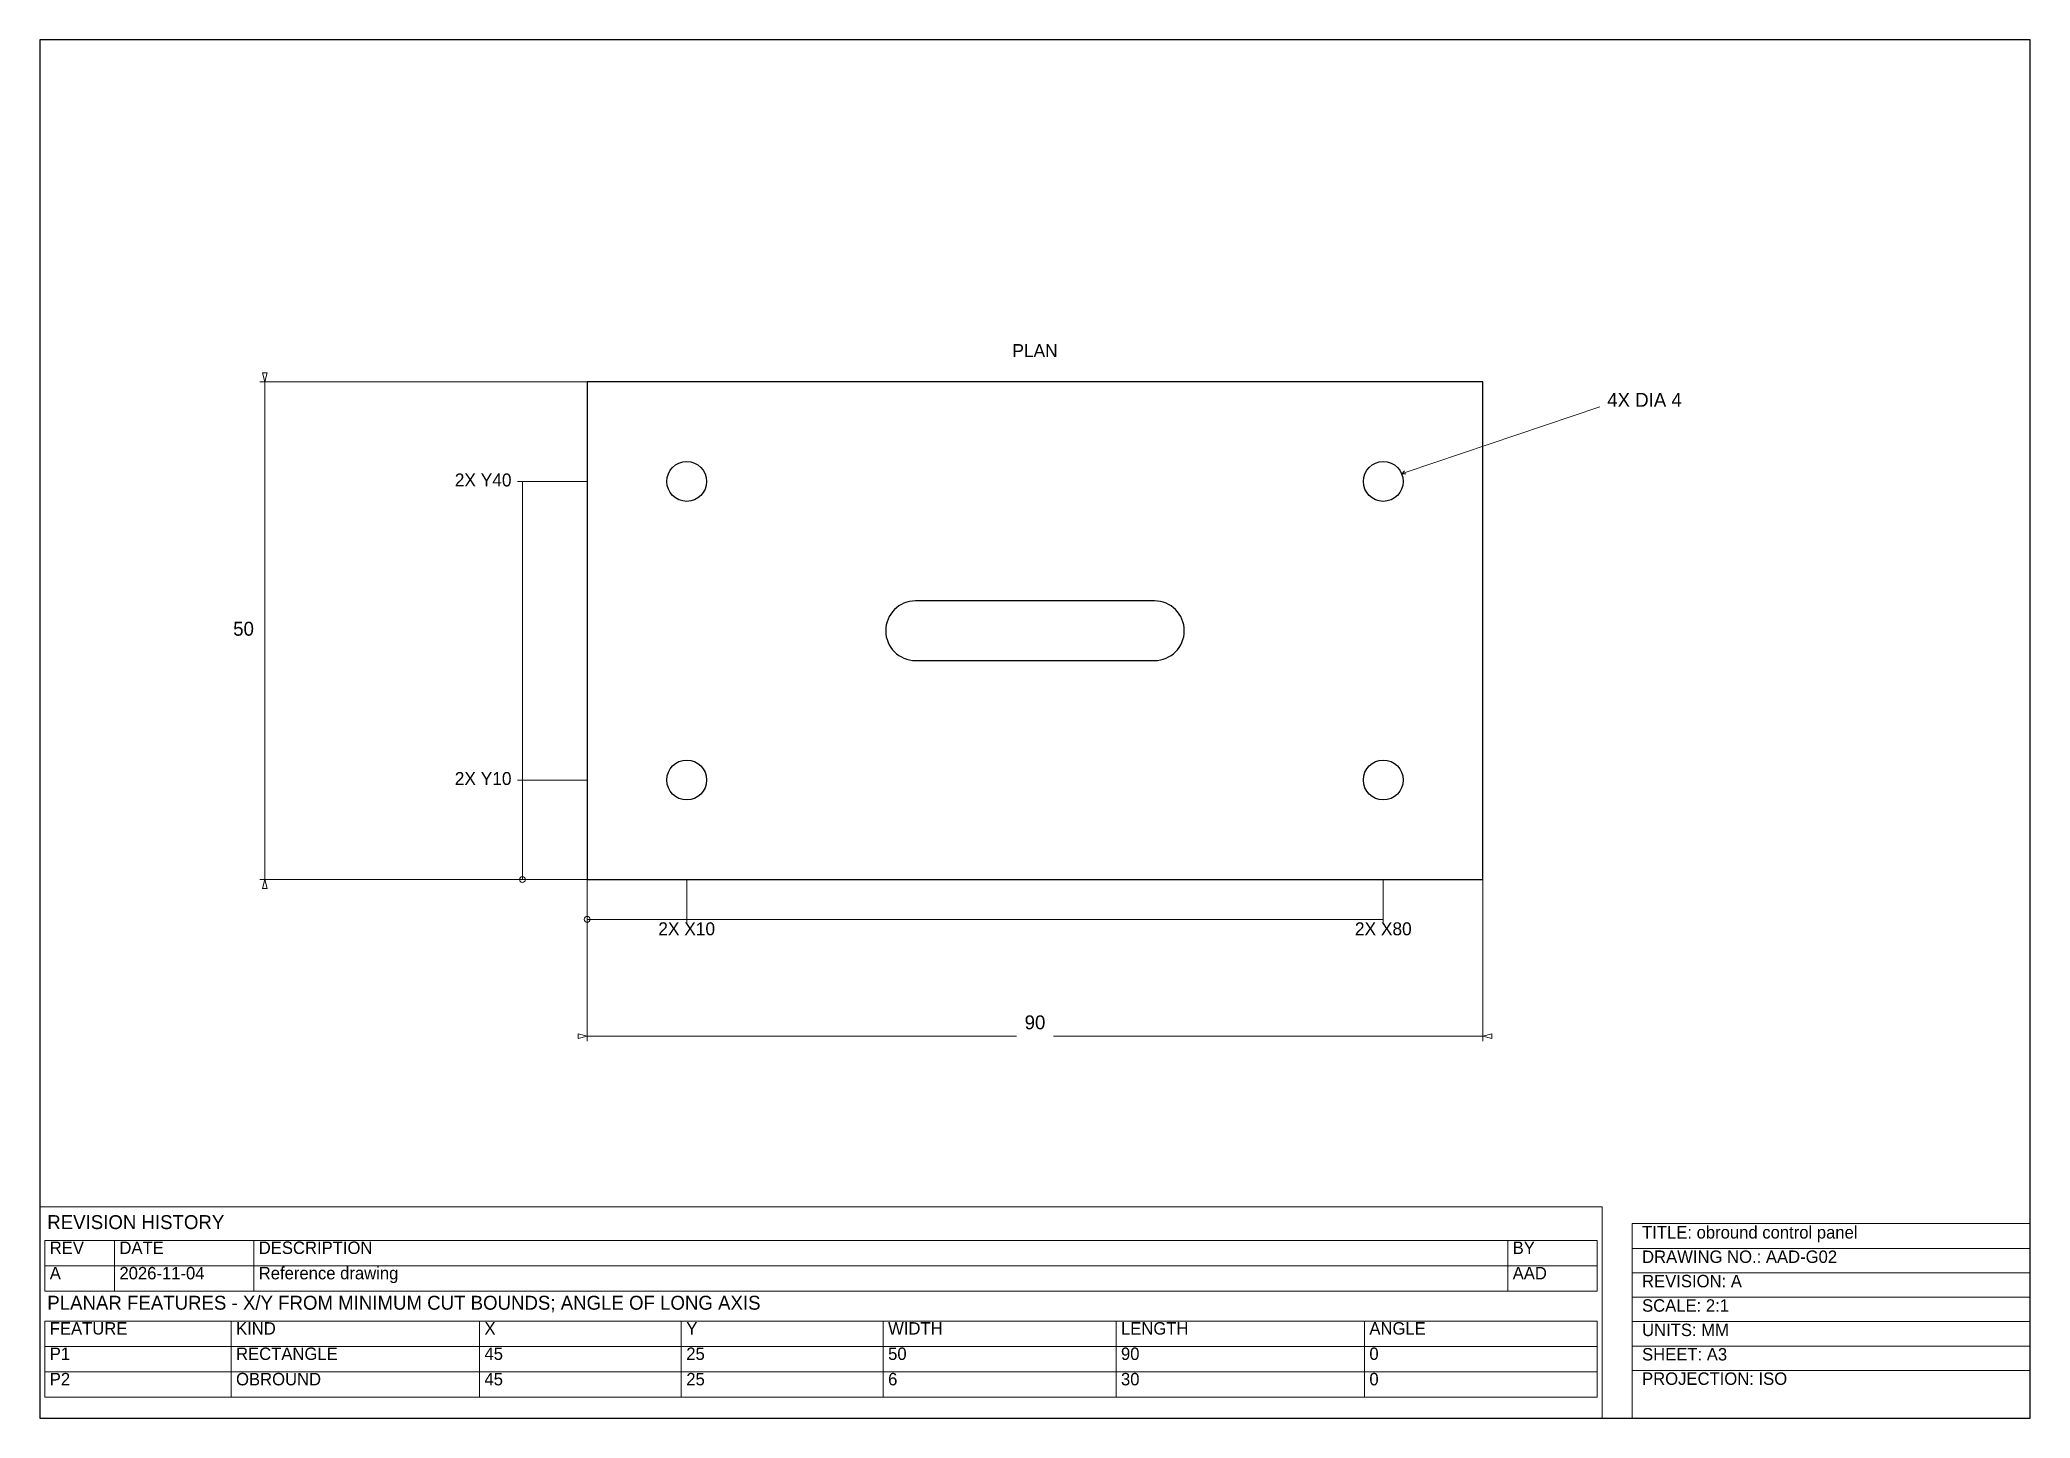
# Model space of a CAD drawing. Header units: millimetres. Extents: x 10 to 410, y 10 to 287.
import ezdxf
from ezdxf.enums import TextEntityAlignment as Align

# ---------------------------------------------------------------- set-up
doc = ezdxf.new("R2010")
doc.units = ezdxf.units.MM
for name, color, linetype, lineweight in [('ANNOTATION', 7, 'Continuous', 18), ('BORDER', 7, 'Continuous', 18), ('cut', 7, 'Continuous', 18), ('DIMENSIONS', 7, 'Continuous', 18), ('SCHEDULE', 7, 'Continuous', 18), ('TITLE', 7, 'Continuous', 18)]:
    doc.layers.add(name, color=color, linetype=linetype, lineweight=lineweight)

msp = doc.modelspace()

# ---------------------------------------------------------------- linework, layer by layer
at = {"layer": 'BORDER', "lineweight": 30}
for p, q in [((410, 287), (10, 287)), ((10, 287), (10, 10)), ((410, 10), (410, 287)), ((10, 10), (410, 10))]:
    msp.add_line(p, q, dxfattribs=at)
at = {"layer": 'cut', "lineweight": 25}
for p, q in [((300, 218.25), (120, 218.25)), ((120, 218.25), (120, 118.25)), ((300, 118.25), (300, 218.25)), ((234, 174.25), (186, 174.25)), ((186, 162.25), (234, 162.25)), ((120, 118.25), (300, 118.25))]:
    msp.add_line(p, q, dxfattribs=at)
for centre in [(140, 198.25), (280, 198.25), (140, 138.25), (280, 138.25)]:
    msp.add_circle(centre, 4, dxfattribs=at)
for centre, start, end in [((186, 168.25), 90, 270), ((234, 168.25), 270, 90)]:
    msp.add_arc(centre, 6, start, end, dxfattribs=at)
at = {"layer": 'DIMENSIONS', "lineweight": 18}
for p, q in [((55.23, 218.25), (54.75, 220.05)), ((55.23, 218.25), (55.71, 220.05)), ((55.23, 118.25), (55.23, 218.25)), ((106, 198.25), (108, 198.25)), ((107, 118.25), (107, 198.25)), ((106, 138.25), (108, 138.25)), ((55.23, 118.25), (54.75, 116.45)), ((55.23, 118.25), (55.71, 116.45)), ((120, 110.25), (280, 110.25)), ((140, 109.25), (140, 111.25)), ((280, 109.25), (280, 111.25)), ((120, 86.75), (118.2, 87.23)), ((120, 86.75), (118.2, 86.27)), ((120, 86.75), (206.25, 86.75)), ((213.75, 86.75), (300, 86.75)), ((300, 86.75), (301.8, 87.23)), ((300, 86.75), (301.8, 86.27))]:
    msp.add_line(p, q, dxfattribs=at)
at = {"layer": 'DIMENSIONS', "lineweight": 13}
for p, q in [((55.71, 220.05), (54.75, 220.05)), ((120, 218.25), (54.23, 218.25)), ((284.57, 200.14), (323.5, 213.25)), ((283.7, 199.78), (284.27, 200.37)), ((283.7, 199.78), (284.57, 200.14)), ((120, 198.25), (106, 198.25)), ((283.7, 199.78), (284.52, 199.77)), ((120, 138.25), (106, 138.25)), ((120, 118.25), (54.23, 118.25)), ((54.75, 116.45), (55.71, 116.45)), ((120, 118.25), (120, 85.75)), ((140, 118.25), (140, 109.25)), ((280, 118.25), (280, 109.25)), ((300, 118.25), (300, 85.75)), ((118.2, 87.23), (118.2, 86.27)), ((301.8, 86.27), (301.8, 87.23))]:
    msp.add_line(p, q, dxfattribs=at)
at = {"layer": 'DIMENSIONS', "lineweight": 18}
for centre in [(107, 118.25), (120, 110.25)]:
    msp.add_circle(centre, 0.6, dxfattribs=at)
at = {"layer": 'SCHEDULE', "lineweight": 18}
for p, q in [((324, 52.5), (10, 52.5)), ((10, 52.5), (10, 10)), ((324, 10), (324, 52.5)), ((10, 10), (324, 10))]:
    msp.add_line(p, q, dxfattribs=at)
at = {"layer": 'SCHEDULE', "lineweight": 13}
for p, q in [((11, 45.7), (323, 45.7)), ((11, 45.7), (11, 35.5)), ((25, 45.7), (25, 35.5)), ((53, 45.7), (53, 35.5)), ((305, 45.7), (305, 35.5)), ((323, 45.7), (323, 35.5)), ((11, 40.6), (323, 40.6)), ((11, 35.5), (323, 35.5)), ((11, 29.5), (323, 29.5)), ((11, 29.5), (11, 14.2)), ((48.44, 29.5), (48.44, 14.2)), ((98.36, 29.5), (98.36, 14.2)), ((138.92, 29.5), (138.92, 14.2)), ((179.48, 29.5), (179.48, 14.2)), ((226.28, 29.5), (226.28, 14.2)), ((276.2, 29.5), (276.2, 14.2)), ((323, 29.5), (323, 14.2)), ((11, 24.4), (323, 24.4)), ((11, 19.3), (323, 19.3)), ((11, 14.2), (323, 14.2))]:
    msp.add_line(p, q, dxfattribs=at)
at = {"layer": 'TITLE', "lineweight": 18}
for p, q in [((410, 49.1), (330, 49.1)), ((330, 49.1), (330, 10)), ((410, 10), (410, 49.1)), ((330, 10), (410, 10))]:
    msp.add_line(p, q, dxfattribs=at)
at = {"layer": 'TITLE', "lineweight": 13}
for p, q in [((330, 44.1), (410, 44.1)), ((330, 39.2), (410, 39.2)), ((330, 34.3), (410, 34.3)), ((330, 29.4), (410, 29.4)), ((330, 24.5), (410, 24.5)), ((330, 19.6), (410, 19.6))]:
    msp.add_line(p, q, dxfattribs=at)

# ---------------------------------------------------------------- texts
at = {"layer": 'ANNOTATION', "lineweight": 18}
msp.add_text('PLAN', height=2.6, dxfattribs=at).set_placement((210, 223.25), align=Align.CENTER)
at = {"layer": 'DIMENSIONS', "lineweight": 18}
msp.add_text('4X DIA 4', height=2.8, dxfattribs=at).set_placement((325, 213.25))
for s, height, p in [('2X Y40', 2.6, (104.8, 197.25)), ('50', 2.8, (53.03, 167.25)), ('2X Y10', 2.6, (104.8, 137.25))]:
    msp.add_text(s, height=height, dxfattribs=at).set_placement(p, align=Align.RIGHT)
for s, height, p in [('2X X10', 2.6, (140, 107.05)), ('2X X80', 2.6, (280, 107.05)), ('90', 2.8, (210, 88.15))]:
    msp.add_text(s, height=height, dxfattribs=at).set_placement(p, align=Align.CENTER)
at = {"layer": 'SCHEDULE', "lineweight": 18}
for s, height, p in [('REVISION HISTORY', 2.8, (11.5, 48)), ('REV', 2.5, (12, 43)), ('DATE', 2.5, (26, 43)), ('DESCRIPTION', 2.5, (54, 43)), ('BY', 2.5, (306, 43)), ('A', 2.5, (12, 37.9)), ('2026-11-04', 2.5, (26, 37.9)), ('Reference drawing', 2.5, (54, 37.9)), ('AAD', 2.5, (306, 37.9)), ('PLANAR FEATURES - X/Y FROM MINIMUM CUT BOUNDS; ANGLE OF LONG AXIS', 2.8, (11.5, 31.8)), ('FEATURE', 2.5, (12, 26.8)), ('KIND', 2.5, (49.44, 26.8)), ('X', 2.5, (99.36, 26.8)), ('Y', 2.5, (139.92, 26.8)), ('WIDTH', 2.5, (180.48, 26.8)), ('LENGTH', 2.5, (227.28, 26.8)), ('ANGLE', 2.5, (277.2, 26.8)), ('P1', 2.5, (12, 21.7)), ('RECTANGLE', 2.5, (49.44, 21.7)), ('45', 2.5, (99.36, 21.7)), ('25', 2.5, (139.92, 21.7)), ('50', 2.5, (180.48, 21.7)), ('90', 2.5, (227.28, 21.7)), ('0', 2.5, (277.2, 21.7)), ('P2', 2.5, (12, 16.6)), ('OBROUND', 2.5, (49.44, 16.6)), ('45', 2.5, (99.36, 16.6)), ('25', 2.5, (139.92, 16.6)), ('6', 2.5, (180.48, 16.6)), ('30', 2.5, (227.28, 16.6)), ('0', 2.5, (277.2, 16.6))]:
    msp.add_text(s, height=height, dxfattribs=at).set_placement(p)
at = {"layer": 'TITLE', "lineweight": 18}
for s, p in [('TITLE: obround control panel', (332, 46.1)), ('DRAWING NO.: AAD-G02', (332, 41.2)), ('REVISION: A', (332, 36.3)), ('SCALE: 2:1', (332, 31.4)), ('UNITS: MM', (332, 26.5)), ('SHEET: A3', (332, 21.6)), ('PROJECTION: ISO', (332, 16.7))]:
    msp.add_text(s, height=2.5, dxfattribs=at).set_placement(p)

doc.saveas('drawing.dxf')
